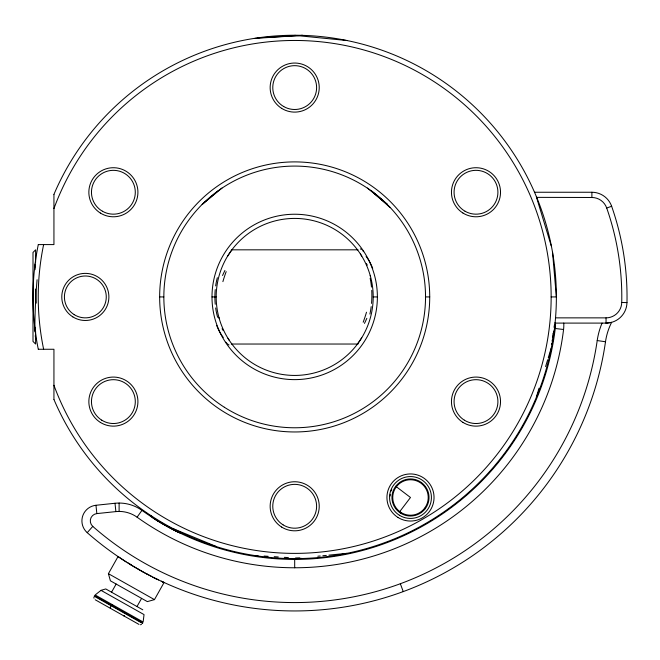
<?xml version="1.0" encoding="UTF-8"?>
<svg xmlns="http://www.w3.org/2000/svg" width="660" height="660" viewBox="0 0 660 660"><rect width="100%" height="100%" fill="white"/><g stroke="black" fill="none" stroke-linecap="round" stroke-linejoin="round"><path stroke-width="0.99" d="M93.901 597.168L93.976 598.191M555.118 322.591L555.06 323.095L606.177 323.095L611.465 322.377M554.928 324.423L554.854 325.075M554.268 325.627L554.07 327.36M554.788 325.726L554.713 326.353M554.639 326.997L554.573 327.608M553.608 331.089L553.385 332.772M553.93 332.599L553.525 335.453M553.517 335.47L553.377 336.427M552.948 335.791L552.742 337.128M553.377 336.451L553.237 337.359M553.229 337.384L553.022 338.687M552.296 339.9L552.073 341.203M552.882 339.545L552.568 341.418M552.445 342.119L552.337 342.73M552.23 343.332L552.09 344.108M551.661 343.563L551.446 344.71M536.365 397.031L539.038 388.195M545.589 366.605L547.676 359.741M548.27 357.778L551.248 347.96M116.152 584.042L111.548 592.21M136.991 606.54L141.587 598.381M161.238 581.188L164.076 582.499L154.465 599.626L147.337 601.615L110.401 580.808L108.413 573.68L118.049 556.562L126.101 561.858M227.642 256.096L231.883 249.826M361.738 337.763L357.505 344.017M611.63 322.336A62.807 62.807 0 0 0 605.5 341.748A314.028 314.028 0 0 1 87.235 532.669L92.771 526.383A7.326 7.326 0 0 1 96.847 513.595L115.88 511.599A30.88 30.88 0 0 1 137.082 517.192L141.95 510.386A262.474 262.474 0 0 0 555.258 328.49L563.566 329.497A34.543 34.543 0 0 0 563.747 323.095M399.737 511.615L410.487 497.491L395.736 486.271M217.784 191.07L202.166 204.41L221.95 188.067M101.005 590.354L95.147 594.965L143.129 622.009L144.037 614.6L100.996 590.345L105.765 588.943L142.783 609.807M141.454 624.484L140.464 624.756M536.695 197.365L591.888 197.488A15.7 15.7 0 0 1 606.705 208.007L611.638 206.283A274.774 274.774 0 0 1 626.975 302.593A20.938 20.938 0 0 1 606.045 323.095L606.045 317.864A15.7 15.7 0 0 0 621.736 302.486L626.959 302.593M87.235 532.669A15.7 15.7 0 0 1 95.964 505.271L115.005 503.266A39.253 39.253 0 0 1 141.95 510.386M294.69 558.517L299.788 558.014M317.839 556.223L320.207 556M322.872 555.72L326.329 555.398M328.911 555.126L347.028 553.327M607.563 323.037L606.177 323.095M254.983 38.371L302.585 35.359L257.911 37.834M534.526 192.25L591.888 192.25A20.938 20.938 0 0 1 611.647 206.283M38.329 244.588L53.938 244.588L53.938 194.494M231.338 249.826L358.042 249.826M159.654 296.926L163.828 296.926M211.992 296.926L216.166 296.926M373.197 296.926A78.507 78.507 0 0 0 255.436 228.938A78.507 78.507 0 0 0 255.436 364.914A78.507 78.507 0 0 0 373.197 296.926L377.38 296.926A82.69 82.69 0 0 0 253.341 225.316A82.69 82.69 0 0 0 253.341 368.544A82.69 82.69 0 0 0 377.38 296.926M425.543 296.926L429.718 296.926A135.028 135.028 0 0 1 227.172 413.87A135.028 135.028 0 0 1 227.172 179.99A135.028 135.028 0 0 1 429.718 296.926M551.141 296.926L556.363 296.926L552.552 252.351M555.538 317.864L606.045 317.864M231.338 344.033L358.042 344.033M38.329 349.264L53.938 349.264L53.938 399.366M254.983 555.481L258.019 555.679M264.099 556.058L268.15 556.314M274.222 556.702L278.272 556.957M284.353 557.345L288.403 557.601M295.49 558.046L302.585 558.492M294.69 35.343L347.028 40.524M92.771 526.383A305.654 305.654 0 0 0 597.209 340.56L605.5 341.748M173.069 528.635L216.191 546.463M158.614 579.942L155.405 578.374M177.548 531.812L159.415 521.854M151.544 576.428L147.221 574.175M142.733 571.741L138.336 569.258M108.413 573.68L154.465 599.626M94.479 595.741L142.807 622.974M94.215 596.194L142.552 623.436M95.221 599.767L138.988 624.426M133.93 566.684L129.764 564.16M158.705 521.433L156.717 520.212M156.106 519.832L155.249 519.296M154.712 518.958L153.252 518.034M424.603 508.241L425.23 508.712M367.422 188.067L387.263 204.352L371.596 191.07L390.209 207.644M229.284 340.354L228.657 339.388M360.401 253.968L360.715 254.463M361.045 254.983L361.738 256.096M227.989 338.324L228.327 338.869M400.348 583.737L403.235 591.591M536.365 196.82L551.248 245.891M370.21 275.492L370.499 276.54M218.873 317.32L219.169 318.367M115.005 503.266L115.88 511.599M95.964 505.271L96.847 513.595M591.888 192.266L591.888 197.488M294.69 559.399L294.69 567.773M119.113 503.052L119.113 511.426M35.615 262.309L35.615 249.826L33 252.458L33 341.418L35.615 344.033L35.615 331.543M53.938 208.568A256.451 256.451 0 0 1 448.016 91.352A256.451 256.451 0 0 1 448.016 502.499A256.451 256.451 0 0 1 53.938 385.283M43.634 349.264A256.451 256.451 0 0 1 43.634 244.588M53.938 194.37A261.69 261.69 0 0 1 454.682 89.851A261.69 261.69 0 0 1 454.682 504.009A261.69 261.69 0 0 1 53.938 399.49M38.288 349.264A261.69 261.69 0 0 1 38.288 244.588M217.635 317.27A42.034 21.978 -90 0 1 215.663 307.948M215.234 304.276A42.034 21.978 -90 0 1 215.234 289.575M215.663 285.904A42.034 21.978 -90 0 1 217.33 277.695M223.261 337.4A50.259 21.037 87.2 0 1 216.67 325.421M229.02 344.99A52.247 11.814 76.8 0 1 225.712 342.185M222.09 328.721A41.704 1.477 60.4 0 1 222.89 330.223M222.552 275.509A52.247 6.253 -69 0 1 224.903 270.46M222.89 281.638A50.003 13.101 -79.1 0 1 226.19 271.623M366.828 318.343A52.247 6.253 -69 0 1 364.477 323.392M366.49 312.213A50.003 13.101 -79.1 0 1 363.182 322.228M370.153 278.264A42.034 19.363 -88.8 0 1 371.481 287.059M371.737 290.392A42.034 19.363 -88.8 0 1 371.53 303.394M371.184 306.636A42.034 19.363 -88.8 0 1 369.905 314.053M366.11 256.451A50.259 21.037 87.2 0 1 372.702 268.43M360.352 248.861A52.247 11.814 76.8 0 1 361.35 249.463M362.851 250.784A52.247 11.814 76.8 0 1 363.66 251.666M367.282 265.13A41.704 1.477 60.4 0 1 366.481 263.637M553.03 336.014A48.394 4.323 -87.3 0 1 552.89 333.556M555.308 322.666A26.169 26.169 0 0 1 555.258 328.49M390.126 496.007A20.41 20.41 0 0 1 390.291 494.521M391.141 490.974A20.41 20.41 0 0 1 391.735 489.423M130.96 564.721A27.085 1.18 30.4 0 1 127.529 562.584M138.435 569.25A26.986 2.038 29.5 0 1 134.145 566.742M147.386 574.332A26.986 2.153 29.4 0 1 142.774 571.832M156.643 579.142A27.085 1.427 28.7 0 1 152.625 577.145M163.738 582.466A27.085 0.487 26.9 0 1 162.261 581.823M597.209 340.56A71.181 71.181 0 0 1 602.06 323.095M563.566 329.497A270.847 270.847 0 0 1 137.082 517.192M111.35 605.245A2.615 0.792 -60.6 0 1 111.895 604.403M110.492 608.371A2.615 0.792 -60.6 0 1 111.094 605.707M124.41 615.557A2.615 0.792 -60.6 0 1 123.7 615.813M35.772 338.836A47.487 3.028 86.3 0 1 35.236 335.709M34.964 327.525A46.893 1.922 84.8 0 1 35.087 329.901M35.005 269.717A47.487 2.17 -85.2 0 1 35.425 266.277M35.087 263.95A46.893 1.922 -84.8 0 1 34.964 266.326M34.939 331.798A46.967 3.292 -86.7 0 1 37.075 279.741M181.582 532.884A17.787 1.246 29.4 0 1 165.759 525.74A17.787 1.246 29.4 0 1 151.453 515.905M36.242 303.138A46.967 3.292 86.7 0 1 35.45 289.022M606.705 208.007A269.536 269.536 0 0 1 621.736 302.486M74.217 314.663A20.938 20.938 0 0 0 106.26 297.693A20.938 20.938 0 0 0 75.537 278.429A20.938 20.938 0 0 0 74.217 314.663M72.823 316.882A23.554 23.554 0 0 0 108.875 297.784A23.554 23.554 0 0 0 74.316 276.111A23.554 23.554 0 0 0 72.823 316.882M397.972 517.448A23.554 23.554 0 0 0 434.024 498.349A23.554 23.554 0 0 0 399.465 476.677A23.554 23.554 0 0 0 397.972 517.448M399.366 515.229A20.938 20.938 0 0 0 431.409 498.259A20.938 20.938 0 0 0 400.686 478.995A20.938 20.938 0 0 0 399.366 515.229M224.367 407.269A130.845 130.845 0 0 0 425.403 302.659A130.845 130.845 0 0 0 234.292 180.856A130.845 130.845 0 0 0 224.367 407.269M281.655 108.364A24.535 24.535 0 0 0 319.209 88.473A24.535 24.535 0 0 0 283.206 65.893A24.535 24.535 0 0 0 281.655 108.364M283.726 106.557A21.92 21.92 0 0 0 316.61 87.574A21.92 21.92 0 0 0 283.726 68.599A21.92 21.92 0 0 0 283.726 106.557M100.353 213.04A24.535 24.535 0 0 0 137.907 193.149A24.535 24.535 0 0 0 101.904 170.569A24.535 24.535 0 0 0 100.353 213.04M102.424 211.233A21.92 21.92 0 0 0 135.3 192.25A21.92 21.92 0 0 0 102.424 173.267A21.92 21.92 0 0 0 102.424 211.233M100.353 422.392A24.535 24.535 0 0 0 137.907 402.501A24.535 24.535 0 0 0 101.904 379.921A24.535 24.535 0 0 0 100.353 422.392M101.739 420.173A21.92 21.92 0 0 0 135.292 402.402A21.92 21.92 0 0 0 103.125 382.231A21.92 21.92 0 0 0 101.739 420.173M281.655 527.068A24.535 24.535 0 0 0 319.209 507.177A24.535 24.535 0 0 0 283.206 484.597A24.535 24.535 0 0 0 281.655 527.068M283.041 524.848A21.92 21.92 0 0 0 316.594 507.078A21.92 21.92 0 0 0 284.427 486.907A21.92 21.92 0 0 0 283.041 524.848M462.957 422.392A24.535 24.535 0 0 0 500.511 402.501A24.535 24.535 0 0 0 464.508 379.921A24.535 24.535 0 0 0 462.957 422.392M464.343 420.173A21.92 21.92 0 0 0 497.896 402.402A21.92 21.92 0 0 0 465.729 382.231A21.92 21.92 0 0 0 464.343 420.173M462.957 213.04A24.535 24.535 0 0 0 500.511 193.149A24.535 24.535 0 0 0 464.508 170.569A24.535 24.535 0 0 0 462.957 213.04M465.028 211.233A21.92 21.92 0 0 0 497.912 192.25A21.92 21.92 0 0 0 465.028 173.267A21.92 21.92 0 0 0 465.028 211.233M400.397 513.034A18.529 18.529 0 0 0 428.992 498.457A18.529 18.529 0 0 0 402.064 480.983A18.529 18.529 0 0 0 400.397 513.034M400.826 512.374A17.746 17.746 0 0 0 428.208 498.415A17.746 17.746 0 0 0 402.427 481.684A17.746 17.746 0 0 0 400.826 512.374"/></g></svg>
